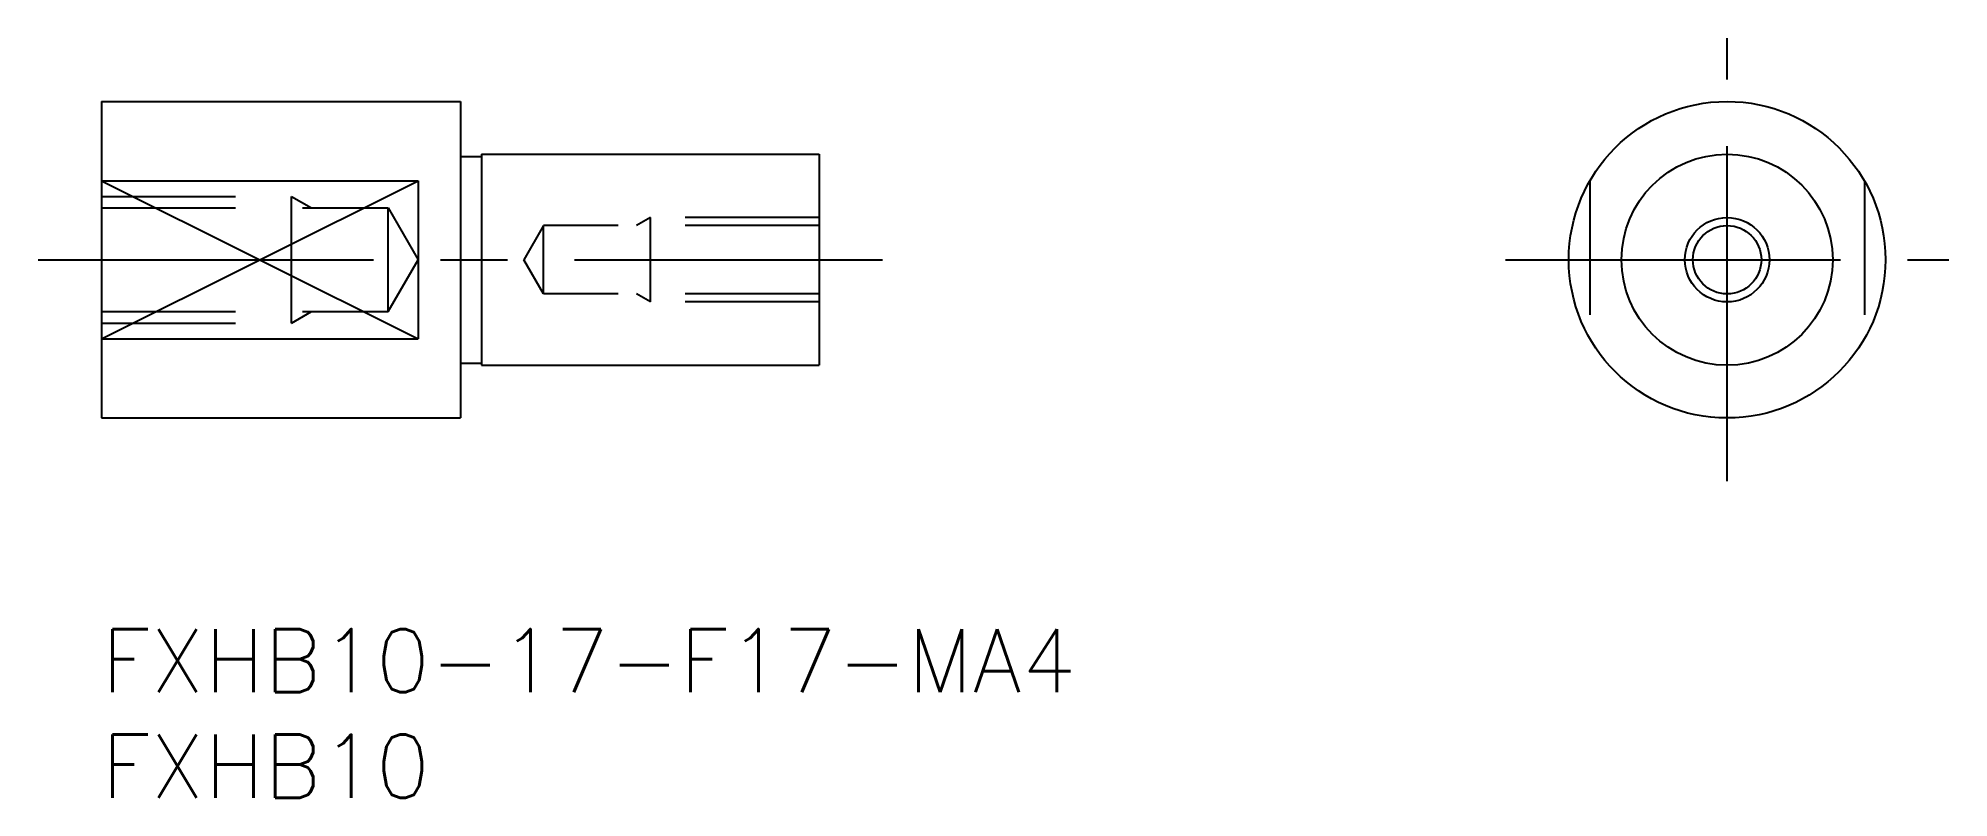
# Model space of a CAD drawing. Extents: x -3 to 87.5, y -8 to 28.
import ezdxf

# ---------------------------------------------------------------- set-up
doc = ezdxf.new("R2010")
doc.units = 0
doc.header["$LTSCALE"] = 0.5
doc.linetypes.add('CENTER', pattern=[50.8, 31.75, -6.35, 6.35, -6.35])
doc.linetypes.add('DASHED', pattern=[19.05, 12.7, -6.35])
for name, color, linetype in [('MSM_CENTER', 1, 'CENTER'), ('MSM_CONTINUOUS', 7, 'CONTINUOUS'), ('MSM_DASHED', 4, 'DASHED'), ('MSM_NARROW', 5, 'CONTINUOUS'), ('MSM_PART_NUMBER', 7, 'CONTINUOUS')]:
    doc.layers.add(name, color=color, linetype=linetype)
doc.styles.get("Standard").update_dxf_attribs({"font": 'txt.shx', "height": 3, "bigfont": 'bigfont.shx'})

msp = doc.modelspace()

# ---------------------------------------------------------------- linework, layer by layer
at = {"layer": 'MSM_CENTER'}
for p, q in [((77, 7), (77, 28)), ((-3, 17.5), (37, 17.5)), ((66.5, 17.5), (87.5, 17.5))]:
    msp.add_line(p, q, dxfattribs=at)
at = {"layer": 'MSM_CONTINUOUS'}
for p, q in [((0, 25), (0, 10)), ((0, 25), (17, 25)), ((17, 25), (17, 10)), ((17, 22.4), (18, 22.4)), ((18, 22.5), (34, 22.5)), ((18, 22.5), (18, 12.5)), ((34, 22.5), (34, 12.5)), ((0, 21.242), (15, 21.242)), ((15, 21.242), (15, 13.758)), ((0, 13.758), (15, 13.758)), ((17, 12.6), (18, 12.6)), ((18, 12.5), (34, 12.5)), ((0, 10), (17, 10))]:
    msp.add_line(p, q, dxfattribs=at)
for radius in [7.5, 5, 1.621]:
    msp.add_circle((77, 17.5), radius, dxfattribs=at)
at = {"layer": 'MSM_DASHED'}
for p, q in [((70.5, 21.242), (70.5, 13.758)), ((83.5, 21.242), (83.5, 13.758)), ((0, 20.5), (9, 20.5)), ((0, 19.958), (13.581, 19.958)), ((9, 14.5), (9, 20.5)), ((9, 20.5), (9.938, 19.958)), ((13.581, 19.958), (15, 17.5)), ((13.581, 15.041), (13.581, 19.958)), ((20.936, 19.121), (20, 17.5)), ((34, 19.121), (20.936, 19.121)), ((20.936, 15.879), (20.936, 19.121)), ((26, 19.5), (25.344, 19.121)), ((34, 19.5), (26, 19.5)), ((26, 15.5), (26, 19.5)), ((13.581, 15.041), (15, 17.5)), ((20.936, 15.879), (20, 17.5)), ((34, 15.879), (20.936, 15.879)), ((26, 15.5), (25.344, 15.879)), ((34, 15.5), (26, 15.5)), ((0, 15.041), (13.581, 15.041)), ((0, 14.5), (9, 14.5)), ((9, 14.5), (9.938, 15.041))]:
    msp.add_line(p, q, dxfattribs=at)
at = {"layer": 'MSM_NARROW'}
for p, q in [((0, 21.242), (15, 13.758)), ((0, 13.758), (15, 21.242))]:
    msp.add_line(p, q, dxfattribs=at)
msp.add_circle((77, 17.5), 2, dxfattribs=at)

# ---------------------------------------------------------------- texts
at = {"layer": 'MSM_PART_NUMBER'}
for s, p in [('FXHB10-17-F17-MA4', (0, -3)), ('FXHB10', (0, -8))]:
    msp.add_text(s, height=3, dxfattribs=at).set_placement(p)

doc.saveas('drawing.dxf')
